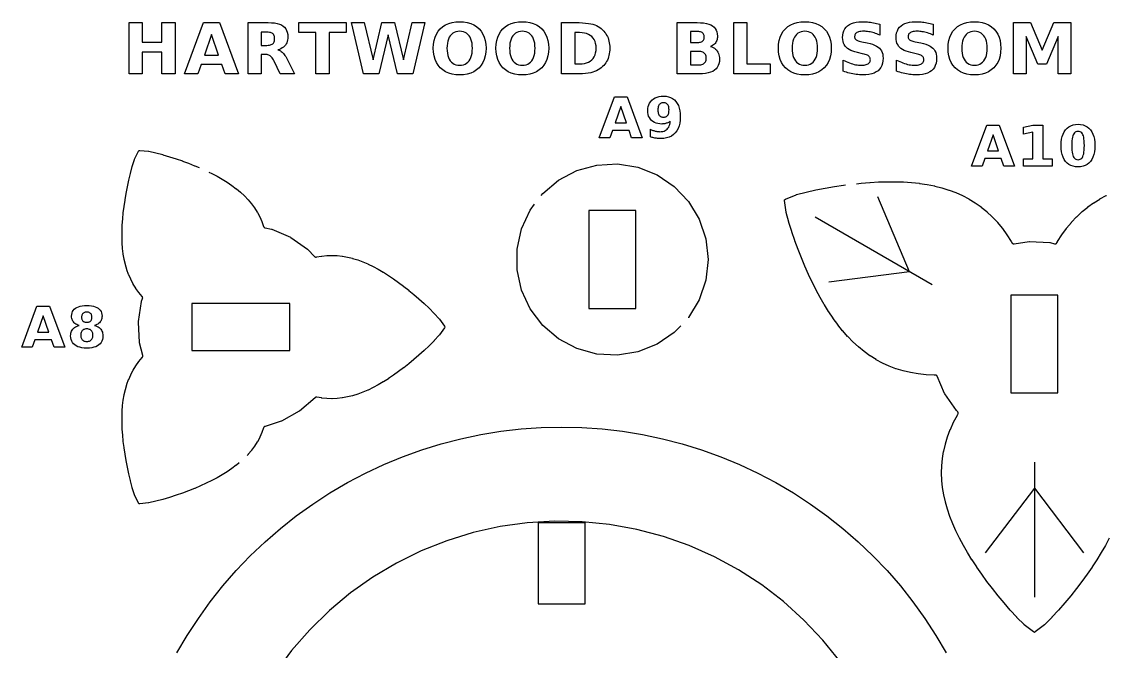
# Model space of a CAD drawing. Header units: millimetres. Extents: x 3 to 295, y 5 to 296.
# Drawn here: x 3 to 67.3, y 252.8 to 290.1 of the extents above; entities that cross this region are included whole.
import ezdxf

# ---------------------------------------------------------------- set-up
doc = ezdxf.new("R2010")
doc.units = ezdxf.units.MM
for name, color, linetype in [('CUT', 1, 'CONTINUOUS'), ('ENGRAVE', 5, 'CONTINUOUS'), ('SCORE', 7, 'CONTINUOUS')]:
    doc.layers.add(name, color=color, linetype=linetype)

msp = doc.modelspace()

# ---------------------------------------------------------------- linework, layer by layer
at = {"layer": 'CUT', "color": 1}
for points in [[(15.9001, 263.9477), (15.7354, 263.8107), (15.73, 263.8064), (15.4714, 263.6124), (15.4663, 263.6088), (15.1933, 263.4228), (15.1885, 263.4197), (14.9018, 263.2414), (14.8973, 263.2387), (14.5975, 263.0676), (14.5934, 263.0654), (14.2813, 262.9011), (14.2775, 262.8992), (13.9538, 262.7414), (13.9504, 262.7398), (13.6159, 262.5881), (13.6127, 262.5867), (13.2679, 262.4407), (13.265, 262.4395), (12.9105, 262.299), (12.9078, 262.2979), (12.544, 262.1627), (12.5413, 262.1618), (12.1684, 262.0318), (12.1656, 262.0309), (11.7831, 261.9065), (11.7801, 261.9056), (11.3869, 261.7876), (11.3831, 261.7865), (10.9761, 261.6769), (10.9702, 261.6755), (10.5427, 261.5802), (10.5246, 261.5775), (10.0096, 261.5332), (9.9559, 261.5314), (9.9307, 261.5788), (9.7115, 262.0469), (9.7049, 262.064), (9.5736, 262.4818), (9.5719, 262.4876), (9.4633, 262.8949), (9.4624, 262.8987), (9.3679, 263.2983), (9.3672, 263.3013), (9.2837, 263.6948), (9.2831, 263.6976), (9.2092, 264.0856), (9.2087, 264.0884), (9.1439, 264.471), (9.1434, 264.474), (9.0879, 264.8512), (9.0875, 264.8543), (9.0415, 265.2259), (9.0411, 265.2293), (9.0052, 265.5949), (9.0049, 265.5987), (8.9797, 265.9579), (8.9795, 265.9621), (8.9657, 266.3145), (8.9656, 266.3192), (8.9639, 266.6644), (8.9639, 266.6696), (8.975, 267.0071), (8.9753, 267.0128), (8.9998, 267.3422), (9.0004, 267.3485), (9.0392, 267.6693), (9.0402, 267.6761), (9.0938, 267.9881), (9.0952, 267.9954), (9.1644, 268.298), (9.1664, 268.3058), (9.2517, 268.5987), (9.2544, 268.6069), (9.3564, 268.8898), (9.3598, 268.8983), (9.4791, 269.171), (9.4832, 269.1796), (9.6203, 269.4417), (9.6252, 269.4503), (9.7807, 269.7017), (9.7863, 269.7101), (9.9605, 269.9506), (9.9668, 269.9586), (10.1603, 270.1881), (10.1645, 270.1927), (10.1735, 270.2037), (10.1804, 270.214), (10.1862, 270.2249), (10.1909, 270.2363), (10.1945, 270.2482), (10.1968, 270.2603), (10.198, 270.2726), (10.1979, 270.285), (10.1966, 270.2973), (10.1937, 270.3112), (9.9974, 271.0696), (9.9952, 271.0801), (9.9941, 271.0908), (9.933, 272.2969), (9.933, 272.3077), (9.934, 272.3184), (10.1169, 273.5121), (10.1191, 273.5227), (10.1223, 273.5329), (10.1798, 273.6881), (10.1839, 273.7012), (10.1864, 273.7129), (10.1878, 273.7248), (10.188, 273.7368), (10.1871, 273.7487), (10.1851, 273.7605), (10.1819, 273.7721), (10.1776, 273.7833), (10.1723, 273.794), (10.1659, 273.8042), (10.1576, 273.8151), (9.9668, 274.0414), (9.9605, 274.0494), (9.7863, 274.2899), (9.7807, 274.2983), (9.6252, 274.5497), (9.6203, 274.5583), (9.4832, 274.8204), (9.4791, 274.829), (9.3598, 275.1017), (9.3564, 275.1102), (9.2544, 275.3931), (9.2517, 275.4013), (9.1664, 275.6942), (9.1644, 275.702), (9.0952, 276.0046), (9.0938, 276.0119), (9.0402, 276.3239), (9.0392, 276.3307), (9.0004, 276.6515), (8.9998, 276.6578), (8.9753, 276.9872), (8.975, 276.9929), (8.9639, 277.3304), (8.9639, 277.3356), (8.9656, 277.6808), (8.9657, 277.6855), (8.9795, 278.0379), (8.9797, 278.0421), (9.0049, 278.4013), (9.0052, 278.4051), (9.0411, 278.7707), (9.0415, 278.7741), (9.0875, 279.1457), (9.0879, 279.1488), (9.1434, 279.526), (9.1439, 279.529), (9.2087, 279.9116), (9.2092, 279.9144), (9.2831, 280.3024), (9.2837, 280.3052), (9.3672, 280.6987), (9.3679, 280.7017), (9.4624, 281.1013), (9.4633, 281.1051), (9.5719, 281.5124), (9.5736, 281.5182), (9.7049, 281.936), (9.7115, 281.9531), (9.9307, 282.4212), (9.9559, 282.4686), (10.0096, 282.4668), (10.5246, 282.4225), (10.5427, 282.4198), (10.9702, 282.3245), (10.9761, 282.3231), (11.3831, 282.2135), (11.3869, 282.2124), (11.7801, 282.0944), (11.7831, 282.0935), (12.1656, 281.9691), (12.1684, 281.9682), (12.5413, 281.8382), (12.544, 281.8373), (12.9078, 281.7021), (12.9105, 281.701), (13.265, 281.5605), (13.2679, 281.5593), (13.5241, 281.4508)], [(33.796, 279.793), (33.8797, 279.903), (34.815, 280.6975), (35.8993, 281.2724), (37.0818, 281.6007), (38.3073, 281.6671), (39.5183, 281.4686), (40.6584, 281.0143), (41.6742, 280.3256), (42.5182, 279.4346), (43.1509, 278.3831), (43.5428, 277.2201), (43.6754, 276), (43.5428, 274.7799), (43.1509, 273.6169), (42.5182, 272.5654), (42.5041, 272.5505)], [(14.1149, 281.18), (14.2775, 281.1008), (14.2813, 281.0989), (14.5934, 280.9346), (14.5975, 280.9324), (14.8973, 280.7613), (14.9018, 280.7586), (15.1885, 280.5803), (15.1933, 280.5772), (15.4663, 280.3912), (15.4714, 280.3876), (15.73, 280.1936), (15.7354, 280.1893), (15.9787, 279.9869), (15.9843, 279.982), (16.2118, 279.7708), (16.2175, 279.7652), (16.4286, 279.5448), (16.4343, 279.5384), (16.6283, 279.3086), (16.634, 279.3015), (16.8104, 279.0618), (16.8158, 279.0539), (16.9743, 278.8041), (16.9793, 278.7956), (17.1193, 278.5352), (17.1237, 278.5262), (17.2449, 278.255), (17.2487, 278.2456), (17.3507, 277.9633), (17.352, 277.9593), (17.3568, 277.9464), (17.3621, 277.9356), (17.3684, 277.9253), (17.3756, 277.9157), (17.3837, 277.9069), (17.3927, 277.8989), (17.4023, 277.8917), (17.4126, 277.8856), (17.4235, 277.8804), (17.4348, 277.8764), (17.4482, 277.8729), (17.8082, 277.7989), (17.8186, 277.7962), (17.8287, 277.7925), (18.9385, 277.3163), (18.9481, 277.3115), (18.9573, 277.3058), (19.9485, 276.6159), (19.957, 276.6093), (19.9648, 276.6019), (20.3597, 276.1865), (20.3704, 276.1763), (20.3805, 276.1685), (20.3914, 276.1618), (20.4029, 276.1562), (20.4149, 276.1518), (20.4273, 276.1487), (20.4399, 276.1468), (20.4527, 276.1463), (20.4655, 276.147), (20.48, 276.1494), (20.489, 276.1514), (20.7845, 276.2042), (20.7946, 276.2056), (21.09, 276.2363), (21.1, 276.2369), (21.3955, 276.2459), (21.4054, 276.2458), (21.701, 276.2335), (21.7105, 276.2328), (22.0063, 276.1998), (22.0153, 276.1985), (22.3113, 276.1453), (22.3198, 276.1436), (22.6161, 276.071), (22.6238, 276.0688), (22.9205, 275.9774), (22.9276, 275.975), (23.2245, 275.8655), (23.2309, 275.8629), (23.5281, 275.736), (23.5339, 275.7334), (23.8314, 275.59), (23.8365, 275.5874), (24.1343, 275.4282), (24.1388, 275.4257), (24.4369, 275.2516), (24.4409, 275.2491), (24.7392, 275.061), (24.7427, 275.0587), (25.0412, 274.8573), (25.0444, 274.8551), (25.343, 274.6412), (25.3458, 274.6392), (25.6446, 274.4136), (25.6471, 274.4116), (25.946, 274.1749), (25.9483, 274.1731), (26.2473, 273.9257), (26.2495, 273.9238), (26.5485, 273.6658), (26.5507, 273.6639), (26.8496, 273.3948), (26.852, 273.3927), (27.1508, 273.1111), (27.1536, 273.1084), (27.452, 272.8107), (27.4562, 272.8064), (27.7524, 272.4837), (27.7639, 272.4694), (28.0597, 272.0455), (28.0881, 272), (28.0597, 271.9545), (27.7639, 271.5306), (27.7524, 271.5163), (27.4562, 271.1936), (27.452, 271.1893), (27.1536, 270.8916), (27.1508, 270.8889), (26.852, 270.6073), (26.8496, 270.6052), (26.5507, 270.3361), (26.5485, 270.3342), (26.2495, 270.0762), (26.2473, 270.0743), (25.9483, 269.8269), (25.946, 269.8251), (25.6471, 269.5884), (25.6446, 269.5864), (25.3458, 269.3608), (25.343, 269.3588), (25.0444, 269.1449), (25.0412, 269.1427), (24.7427, 268.9413), (24.7392, 268.939), (24.4409, 268.7509), (24.4369, 268.7484), (24.1388, 268.5743), (24.1343, 268.5718), (23.8365, 268.4126), (23.8314, 268.41), (23.5339, 268.2666), (23.5281, 268.264), (23.2309, 268.1371), (23.2245, 268.1345), (22.9276, 268.025), (22.9205, 268.0226), (22.6238, 267.9312), (22.6161, 267.929), (22.3198, 267.8564), (22.3113, 267.8547), (22.0153, 267.8015), (22.0063, 267.8002), (21.7105, 267.7672), (21.701, 267.7665), (21.4054, 267.7542), (21.3955, 267.7541), (21.1, 267.7631), (21.09, 267.7637), (20.7946, 267.7944), (20.7845, 267.7958), (20.5107, 267.8447), (20.4974, 267.8465), (20.4857, 267.8469), (20.474, 267.8462), (20.4624, 267.8445), (20.4511, 267.8416), (20.44, 267.8378), (20.4294, 267.8329), (20.4193, 267.827), (20.4098, 267.8202), (20.3996, 267.8114), (20.3952, 267.8072), (19.4789, 267.0206), (19.4704, 267.014), (19.4612, 267.0083), (18.4053, 266.4222), (18.3956, 266.4175), (18.3856, 266.4137), (17.4329, 266.1149), (17.4192, 266.1098), (17.4077, 266.1041), (17.3969, 266.0973), (17.3868, 266.0895), (17.3776, 266.0807), (17.3694, 266.0709), (17.3621, 266.0604), (17.356, 266.0492), (17.3503, 266.0357), (17.2487, 265.7544), (17.2449, 265.745), (17.1237, 265.4738), (17.1193, 265.4648), (16.9793, 265.2044), (16.9743, 265.1959), (16.8158, 264.9461), (16.8104, 264.9382), (16.634, 264.6985), (16.6283, 264.6914), (16.4343, 264.4616), (16.4286, 264.4552), (16.371, 264.3951)], [(67.4355, 259.4886), (67.2087, 259.0655), (67.2066, 259.0615), (66.9615, 258.6382), (66.9594, 258.6347), (66.6972, 258.2112), (66.6952, 258.2081), (66.4168, 257.7845), (66.4149, 257.7817), (66.1213, 257.3579), (66.1195, 257.3553), (65.8115, 256.9314), (65.8098, 256.9291), (65.4878, 256.5051), (65.4861, 256.5029), (65.1504, 256.0789), (65.1486, 256.0767), (64.7984, 255.6528), (64.7964, 255.6504), (64.43, 255.2266), (64.4274, 255.2237), (64.0399, 254.8004), (64.0357, 254.796), (63.615, 254.375), (63.6009, 254.3627), (63.0477, 253.9421), (63, 253.9092), (62.9523, 253.9421), (62.3991, 254.3627), (62.385, 254.375), (61.9643, 254.796), (61.9601, 254.8004), (61.5726, 255.2237), (61.57, 255.2266), (61.2036, 255.6504), (61.2016, 255.6528), (60.8514, 256.0767), (60.8496, 256.0789), (60.5139, 256.5029), (60.5122, 256.5051), (60.1902, 256.9291), (60.1885, 256.9314), (59.8805, 257.3553), (59.8787, 257.3579), (59.5851, 257.7817), (59.5832, 257.7845), (59.3048, 258.2081), (59.3028, 258.2112), (59.0406, 258.6347), (59.0385, 258.6382), (58.7934, 259.0615), (58.7913, 259.0655), (58.5645, 259.4886), (58.5622, 259.493), (58.3548, 259.9159), (58.3525, 259.9208), (58.1655, 260.3434), (58.1632, 260.3489), (57.9978, 260.7713), (57.9956, 260.7773), (57.8527, 261.1995), (57.8506, 261.2061), (57.7313, 261.628), (57.7295, 261.6352), (57.6347, 262.0568), (57.6332, 262.0646), (57.5638, 262.4859), (57.5627, 262.4943), (57.5196, 262.9154), (57.519, 262.9241), (57.5029, 263.3451), (57.5028, 263.3541), (57.5145, 263.775), (57.5151, 263.7842), (57.5551, 264.205), (57.5563, 264.2142), (57.6253, 264.6351), (57.6272, 264.6442), (57.7258, 265.0651), (57.7281, 265.0739), (57.8568, 265.495), (57.8597, 265.5034), (58.0189, 265.9247), (58.0222, 265.9326), (58.2124, 266.3541), (58.216, 266.3616), (58.4377, 266.7833), (58.4416, 266.7902), (58.4669, 266.8323), (58.4735, 266.8445), (58.4781, 266.8557), (58.4817, 266.8672), (58.4841, 266.879), (58.4854, 266.891), (58.4855, 266.903), (58.4845, 266.9151), (58.4823, 266.9269), (58.479, 266.9385), (58.4745, 266.9497), (58.4691, 266.9604), (58.4626, 266.9706), (58.4551, 266.9801), (58.4455, 266.9901), (58.3981, 267.0352), (58.3907, 267.043), (58.3841, 267.0515), (57.6942, 268.0427), (57.6885, 268.0519), (57.6837, 268.0615), (57.2464, 269.0808), (57.2401, 269.0935), (57.2337, 269.104), (57.2262, 269.1138), (57.2178, 269.1228), (57.2086, 269.1309), (57.1986, 269.1381), (57.1879, 269.1442), (57.1767, 269.1493), (57.1651, 269.1533), (57.1531, 269.1561), (57.1409, 269.1577), (57.1267, 269.1581), (57.075, 269.1572), (57.0671, 269.1573), (56.591, 269.1762), (56.5828, 269.1768), (56.1226, 269.2228), (56.1141, 269.2239), (55.6697, 269.2967), (55.6609, 269.2984), (55.2319, 269.3975), (55.2231, 269.3998), (54.8093, 269.5249), (54.8005, 269.5279), (54.4015, 269.6785), (54.3929, 269.6821), (54.0085, 269.8578), (54.0002, 269.8619), (53.6299, 270.0623), (53.6221, 270.0668), (53.2656, 270.2912), (53.2583, 270.2961), (52.9152, 270.544), (52.9085, 270.5492), (52.5783, 270.8199), (52.5723, 270.8251), (52.2546, 271.118), (52.2492, 271.1232), (51.9436, 271.4374), (51.9388, 271.4426), (51.6447, 271.7773), (51.6406, 271.7823), (51.3575, 272.1368), (51.3539, 272.1415), (51.0814, 272.5147), (51.0782, 272.5192), (50.8157, 272.9103), (50.8131, 272.9144), (50.56, 273.3224), (50.5577, 273.3262), (50.3136, 273.7501), (50.3117, 273.7537), (50.076, 274.1925), (50.0743, 274.1958), (49.8466, 274.6487), (49.8451, 274.6517), (49.6249, 275.1179), (49.6236, 275.1207), (49.4105, 275.5994), (49.4094, 275.6021), (49.2032, 276.0929), (49.2021, 276.0955), (49.0028, 276.5983), (49.0018, 276.6009), (48.8097, 277.1161), (48.8086, 277.119), (48.6249, 277.6483), (48.6236, 277.652), (48.4508, 278.1993), (48.4491, 278.205), (48.2948, 278.7799), (48.2912, 278.7982), (48.2035, 279.4877), (48.1989, 279.5454), (48.2513, 279.5703), (48.8922, 279.8391), (48.9098, 279.8451), (49.4848, 279.9989), (49.4906, 280.0004), (50.051, 280.1243), (50.0548, 280.1251), (50.6051, 280.2306), (50.6081, 280.2311), (51.1504, 280.3224), (51.1532, 280.3228), (51.6882, 280.4016), (51.691, 280.4019), (51.8127, 280.4173)], [(52.4581, 280.494), (52.7432, 280.5239), (52.7462, 280.5242), (53.2601, 280.5666), (53.2634, 280.5668), (53.7695, 280.5961), (53.7732, 280.5962), (54.2711, 280.6116), (54.2751, 280.6117), (54.7643, 280.6122), (54.7688, 280.6121), (55.2486, 280.597), (55.2535, 280.5967), (55.7235, 280.5649), (55.7289, 280.5645), (56.1884, 280.5151), (56.1943, 280.5143), (56.6428, 280.4464), (56.6491, 280.4453), (57.0861, 280.358), (57.0929, 280.3564), (57.5179, 280.2488), (57.5251, 280.2468), (57.9376, 280.1181), (57.9451, 280.1155), (58.3447, 279.9649), (58.3525, 279.9617), (58.7387, 279.7885), (58.7466, 279.7846), (59.1192, 279.5881), (59.1271, 279.5836), (59.4857, 279.3631), (59.4934, 279.358), (59.8378, 279.1129), (59.8452, 279.1073), (60.1751, 278.8371), (60.1821, 278.8309), (60.4973, 278.5351), (60.5038, 278.5286), (60.8041, 278.2066), (60.81, 278.1999), (61.0952, 277.8514), (61.1004, 277.8446), (61.3704, 277.4691), (61.375, 277.4622), (61.6294, 277.0594), (61.6334, 277.0526), (61.6655, 276.9947), (61.6732, 276.9823), (61.6809, 276.9723), (61.6896, 276.9632), (61.6992, 276.9549), (61.7096, 276.9477), (61.7207, 276.9415), (61.7323, 276.9365), (61.7444, 276.9327), (61.7568, 276.9302), (61.7694, 276.9289), (61.782, 276.9289), (61.7965, 276.9304), (62.6816, 277.066), (62.6923, 277.067), (62.7031, 277.067), (63.9092, 277.0059), (63.9199, 277.0048), (63.9304, 277.0026), (64.1921, 276.9349), (64.2063, 276.9319), (64.2189, 276.9307), (64.2316, 276.9307), (64.2442, 276.9319), (64.2566, 276.9345), (64.2687, 276.9383), (64.2803, 276.9433), (64.2914, 276.9494), (64.3018, 276.9567), (64.3114, 276.9649), (64.3201, 276.9741), (64.3278, 276.9841), (64.3355, 276.9965), (64.3666, 277.0526), (64.3706, 277.0594), (64.625, 277.4622), (64.6296, 277.4691), (64.8996, 277.8446), (64.9048, 277.8514), (65.19, 278.1999), (65.1959, 278.2066), (65.4962, 278.5286), (65.5027, 278.5351), (65.8179, 278.8309), (65.8249, 278.8371), (66.1548, 279.1073), (66.1622, 279.1129), (66.5066, 279.358), (66.5143, 279.3631), (66.8729, 279.5836), (66.8808, 279.5881), (67.2534, 279.7846), (67.2613, 279.7885)], [(42.0571, 272.0786), (41.6742, 271.6744), (40.6584, 270.9857), (39.5183, 270.5314), (38.3073, 270.3329), (37.0818, 270.3993), (35.8993, 270.7276), (34.815, 271.3025), (33.8797, 272.097), (33.137, 273.074), (32.6216, 274.1878), (32.3578, 275.3864), (32.3578, 276.6136), (32.6216, 277.8122), (33.137, 278.926), (33.4027, 279.2755)], [(12.2203, 252.6882), (12.8306, 253.7267), (13.4882, 254.7359), (14.1917, 255.7137), (14.9396, 256.6579), (15.7303, 257.5666), (16.5622, 258.4378), (17.4334, 259.2697), (18.3421, 260.0604), (19.2863, 260.8083), (20.2641, 261.5118), (21.2733, 262.1694), (22.3118, 262.7797), (23.3774, 263.3414), (24.4678, 263.8533), (25.5806, 264.3142), (26.7136, 264.7233), (27.8642, 265.0796), (29.0301, 265.3824), (30.2087, 265.631), (31.3976, 265.825), (32.5941, 265.9638), (33.7958, 266.0472), (35, 266.075), (36.2042, 266.0472), (37.4059, 265.9638), (38.6024, 265.825), (39.7913, 265.631), (40.9699, 265.3824), (42.1358, 265.0796), (43.2864, 264.7233), (44.4194, 264.3142), (45.5322, 263.8533), (46.6226, 263.3414), (47.6882, 262.7797), (48.7267, 262.1694), (49.7359, 261.5118), (50.7137, 260.8083), (51.6579, 260.0604), (52.5666, 259.2697), (53.4378, 258.4378), (54.2697, 257.5666), (55.0604, 256.6579), (55.8083, 255.7137), (56.5118, 254.7359), (57.1694, 253.7267), (57.7797, 252.6882)]]:
    msp.add_lwpolyline(points, dxfattribs=at)
for points in [[(39.395, 273.105), (39.395, 278.895), (36.605, 278.895), (36.605, 273.105), (39.395, 273.105)], [(64.395, 268.105), (64.395, 273.895), (61.605, 273.895), (61.605, 268.105), (64.395, 268.105)], [(13.105, 270.605), (18.895, 270.605), (18.895, 273.395), (13.105, 273.395), (13.105, 270.605)], [(33.605, 260.395), (33.605, 255.605), (36.395, 255.605), (36.395, 255.6429), (36.395, 260.395), (33.605, 260.395)]]:
    msp.add_lwpolyline(points, close=True, dxfattribs=at)
at = {"layer": 'ENGRAVE', "color": 5}
for points in [[(12.1047, 290.0375), (12.1047, 287), (11.3214, 287), (11.3214, 288.2878), (10.1658, 288.2878), (10.1658, 287), (9.3825, 287), (9.3825, 290.0375), (10.1658, 290.0375), (10.1658, 288.8799), (11.3214, 288.8799), (11.3214, 290.0375), (12.1047, 290.0375)], [(15.8582, 287), (15.0708, 287), (14.8796, 287.5534), (13.6548, 287.5534), (13.4615, 287), (12.6742, 287), (13.7992, 290.0375), (14.7331, 290.0375), (15.8582, 287)], [(18.144, 289.9872), (18.2818, 289.948), (18.4017, 289.8976), (18.5039, 289.8361), (18.5893, 289.7625), (18.6593, 289.6758), (18.7137, 289.5762), (18.7525, 289.4636), (18.7758, 289.3379), (18.7836, 289.1993), (18.7796, 289.1019), (18.7674, 289.0105), (18.7472, 288.9252), (18.719, 288.8457), (18.6826, 288.7723), (18.6381, 288.7049), (18.5856, 288.6433), (18.5248, 288.5874), (18.4558, 288.5371), (18.3786, 288.4924), (18.2933, 288.4534), (18.1997, 288.4201), (18.2523, 288.4053), (18.3031, 288.3854), (18.352, 288.3603), (18.3991, 288.3301), (18.4443, 288.2948), (18.4876, 288.2543), (18.5301, 288.2075), (18.5727, 288.1533), (18.6155, 288.0918), (18.6585, 288.0228), (18.7016, 287.9464), (18.745, 287.8626), (19.1702, 287), (18.336, 287), (17.9657, 287.7548), (17.9284, 287.8267), (17.8908, 287.8907), (17.8531, 287.9466), (17.8152, 287.9944), (17.7771, 288.0343), (17.7389, 288.0661), (17.6985, 288.0916), (17.6538, 288.1124), (17.6049, 288.1286), (17.5517, 288.1402), (17.4943, 288.1472), (17.4327, 288.1495), (17.2109, 288.1495), (17.2109, 287), (16.4277, 287), (16.4277, 290.0375), (17.6239, 290.0375), (17.8151, 290.0319), (17.9885, 290.0151), (18.144, 289.9872)], [(20.4497, 289.4455), (19.4406, 289.4455), (19.4406, 290.0375), (22.2401, 290.0375), (22.2401, 289.4455), (21.233, 289.4455), (21.233, 287), (20.4497, 287), (20.4497, 289.4455)], [(25.6253, 287.8301), (26.1502, 290.0375), (26.8949, 290.0375), (26.1787, 287), (25.2754, 287), (24.724, 289.3092), (24.1788, 287), (23.2755, 287), (22.5532, 290.0375), (23.304, 290.0375), (23.8289, 287.8301), (24.3497, 290.0375), (25.1045, 290.0375), (25.6253, 287.8301)], [(30.1092, 289.6733), (30.236, 289.5248), (30.3398, 289.3584), (30.4205, 289.1744), (30.4781, 288.9726), (30.5127, 288.753), (30.5243, 288.5157), (30.5127, 288.279), (30.4781, 288.06), (30.4205, 287.8586), (30.3398, 287.6748), (30.236, 287.5086), (30.1092, 287.3601), (29.962, 287.232), (29.7973, 287.1273), (29.6148, 287.0458), (29.4148, 286.9876), (29.1971, 286.9526), (28.9618, 286.941), (28.727, 286.9526), (28.5098, 286.9876), (28.3099, 287.0458), (28.1276, 287.1273), (27.9627, 287.232), (27.8153, 287.3601), (27.6882, 287.5086), (27.5842, 287.6748), (27.5033, 287.8586), (27.4455, 288.06), (27.4108, 288.279), (27.3993, 288.5157), (27.4108, 288.753), (27.4455, 288.9726), (27.5033, 289.1744), (27.5842, 289.3584), (27.6882, 289.5248), (27.8153, 289.6733), (27.9627, 289.8014), (28.1276, 289.9062), (28.3099, 289.9877), (28.5098, 290.0459), (28.727, 290.0808), (28.9618, 290.0924), (29.1971, 290.0808), (29.4148, 290.0459), (29.6148, 289.9877), (29.7973, 289.9062), (29.962, 289.8014), (30.1092, 289.6733)], [(33.818, 289.6733), (33.9448, 289.5248), (34.0485, 289.3584), (34.1292, 289.1744), (34.1869, 288.9726), (34.2215, 288.753), (34.233, 288.5157), (34.2215, 288.279), (34.1869, 288.06), (34.1292, 287.8586), (34.0485, 287.6748), (33.9448, 287.5086), (33.818, 287.3601), (33.6708, 287.232), (33.506, 287.1273), (33.3236, 287.0458), (33.1235, 286.9876), (32.9058, 286.9526), (32.6705, 286.941), (32.4358, 286.9526), (32.2185, 286.9876), (32.0187, 287.0458), (31.8363, 287.1273), (31.6715, 287.232), (31.524, 287.3601), (31.3969, 287.5086), (31.2929, 287.6748), (31.212, 287.8586), (31.1542, 288.06), (31.1195, 288.279), (31.108, 288.5157), (31.1195, 288.753), (31.1542, 288.9726), (31.212, 289.1744), (31.2929, 289.3584), (31.3969, 289.5248), (31.524, 289.6733), (31.6715, 289.8014), (31.8363, 289.9062), (32.0187, 289.9877), (32.2185, 290.0459), (32.4358, 290.0808), (32.6705, 290.0924), (32.9058, 290.0808), (33.1235, 290.0459), (33.3236, 289.9877), (33.506, 289.9062), (33.6708, 289.8014), (33.818, 289.6733)], [(36.7255, 289.969), (36.8482, 289.9388), (36.9584, 289.9021), (37.0633, 289.8578), (37.1628, 289.8058), (37.2569, 289.7462), (37.3457, 289.679), (37.429, 289.6042), (37.4972, 289.5339), (37.5592, 289.4602), (37.6152, 289.3829), (37.665, 289.3022), (37.7088, 289.2179), (37.7464, 289.1301), (37.7781, 289.0386), (37.8041, 288.9432), (37.8242, 288.8438), (37.8387, 288.7404), (37.8473, 288.6331), (37.8502, 288.5218), (37.8473, 288.4093), (37.8387, 288.3008), (37.8242, 288.1965), (37.8041, 288.0964), (37.7781, 288.0003), (37.7464, 287.9084), (37.7088, 287.8203), (37.665, 287.7358), (37.6152, 287.6549), (37.5592, 287.5775), (37.4972, 287.5036), (37.429, 287.4333), (37.3449, 287.3585), (37.2554, 287.2913), (37.1605, 287.2317), (37.0601, 287.1797), (36.9543, 287.1354), (36.8431, 287.0987), (36.7197, 287.0685), (36.5773, 287.0439), (36.4159, 287.0247), (36.2355, 287.011), (36.0361, 287.0027), (35.8177, 287), (34.9917, 287), (34.9917, 290.0375), (35.8177, 290.0375), (36.0385, 290.0348), (36.2396, 290.0266), (36.4212, 290.0128), (36.5831, 289.9937), (36.7255, 289.969)], [(44.2559, 288.2867), (44.2905, 288.2135), (44.3174, 288.1353), (44.3366, 288.0521), (44.3481, 287.9639), (44.352, 287.8708), (44.3437, 287.7305), (44.319, 287.6027), (44.2777, 287.4873), (44.22, 287.3843), (44.1457, 287.2938), (44.0549, 287.2157), (43.9473, 287.1498), (43.8225, 287.0958), (43.6806, 287.0539), (43.5214, 287.024), (43.3451, 287.006), (43.1516, 287), (41.8516, 287), (41.8516, 290.0375), (43.0275, 290.0375), (43.2287, 290.0322), (43.4106, 290.0163), (43.573, 289.9897), (43.7161, 289.9525), (43.8398, 289.9047), (43.9441, 289.8463), (44.0308, 289.7761), (44.1017, 289.6932), (44.1569, 289.5976), (44.1963, 289.4891), (44.22, 289.3679), (44.2279, 289.2339), (44.225, 289.1618), (44.2163, 289.0934), (44.2019, 289.0287), (44.1817, 288.9676), (44.1558, 288.9102), (44.1241, 288.8565), (44.0869, 288.8068), (44.0445, 288.7617), (43.9969, 288.7209), (43.9442, 288.6847), (43.8862, 288.6529), (43.823, 288.6256), (43.9039, 288.5977), (43.9785, 288.563), (44.0468, 288.5213), (44.1087, 288.4728), (44.1643, 288.4173), (44.2136, 288.355), (44.2559, 288.2867)], [(45.1941, 290.0375), (45.9774, 290.0375), (45.9774, 287.592), (47.3527, 287.592), (47.3527, 287), (45.1941, 287), (45.1941, 290.0375)], [(50.5508, 289.6733), (50.6776, 289.5248), (50.7814, 289.3584), (50.8621, 289.1744), (50.9197, 288.9726), (50.9543, 288.753), (50.9658, 288.5157), (50.9543, 288.279), (50.9197, 288.06), (50.8621, 287.8586), (50.7814, 287.6748), (50.6776, 287.5086), (50.5508, 287.3601), (50.4036, 287.232), (50.2388, 287.1273), (50.0564, 287.0458), (49.8563, 286.9876), (49.6386, 286.9526), (49.4033, 286.941), (49.1686, 286.9526), (48.9513, 286.9876), (48.7515, 287.0458), (48.5692, 287.1273), (48.4043, 287.232), (48.2569, 287.3601), (48.1297, 287.5086), (48.0257, 287.6748), (47.9448, 287.8586), (47.887, 288.06), (47.8524, 288.279), (47.8408, 288.5157), (47.8524, 288.753), (47.887, 288.9726), (47.9448, 289.1744), (48.0257, 289.3584), (48.1297, 289.5248), (48.2569, 289.6733), (48.4043, 289.8014), (48.5692, 289.9062), (48.7515, 289.9877), (48.9513, 290.0459), (49.1686, 290.0808), (49.4033, 290.0924), (49.6386, 290.0808), (49.8563, 290.0459), (50.0564, 289.9877), (50.2388, 289.9062), (50.4036, 289.8014), (50.5508, 289.6733)], [(53.4298, 289.4473), (53.3501, 289.4679), (53.2715, 289.4853), (53.1943, 289.4995), (53.1187, 289.5106), (53.0445, 289.5185), (52.9717, 289.5232), (52.9005, 289.5248), (52.811, 289.5227), (52.7296, 289.5162), (52.6563, 289.5055), (52.5912, 289.4905), (52.5343, 289.4711), (52.4854, 289.4475), (52.4444, 289.4194), (52.4108, 289.3865), (52.3847, 289.3488), (52.3661, 289.3065), (52.3549, 289.2593), (52.3512, 289.2074), (52.3537, 289.1682), (52.3612, 289.132), (52.3738, 289.0988), (52.3914, 289.0686), (52.414, 289.0414), (52.4417, 289.0172), (52.476, 288.995), (52.5184, 288.9739), (52.5691, 288.9539), (52.628, 288.9349), (52.695, 288.917), (52.7703, 288.9002), (53.1039, 288.8331), (53.2646, 288.7962), (53.4091, 288.7535), (53.5373, 288.7049), (53.6492, 288.6504), (53.7448, 288.5901), (53.8241, 288.5238), (53.8894, 288.4498), (53.9428, 288.3661), (53.9844, 288.2726), (54.014, 288.1694), (54.0318, 288.0565), (54.0378, 287.9338), (54.0295, 287.7735), (54.0046, 287.6274), (53.9632, 287.4957), (53.9053, 287.3782), (53.8308, 287.275), (53.7397, 287.1862), (53.6316, 287.1112), (53.5061, 287.05), (53.3631, 287.0023), (53.2026, 286.9682), (53.0247, 286.9478), (52.8293, 286.941), (52.7329, 286.9425), (52.6364, 286.9471), (52.5399, 286.9547), (52.4432, 286.9654), (52.3464, 286.9791), (52.2494, 286.9959), (52.1525, 287.0157), (52.0555, 287.0384), (51.9585, 287.0641), (51.8615, 287.0927), (51.7645, 287.1242), (51.6676, 287.1587), (51.6676, 287.8199), (51.764, 287.7705), (51.8594, 287.7253), (51.9537, 287.6844), (52.0469, 287.6477), (52.139, 287.6152), (52.2301, 287.587), (52.3201, 287.563), (52.409, 287.5434), (52.4969, 287.5282), (52.5837, 287.5173), (52.6694, 287.5108), (52.754, 287.5086), (52.8361, 287.511), (52.9115, 287.5181), (52.9803, 287.53), (53.0424, 287.5466), (53.0979, 287.568), (53.1466, 287.5941), (53.1883, 287.6246), (53.2224, 287.6592), (53.2489, 287.6978), (53.2678, 287.7406), (53.2792, 287.7874), (53.283, 287.8382), (53.2804, 287.8839), (53.2727, 287.9259), (53.2598, 287.9644), (53.2418, 287.9992), (53.2187, 288.0304), (53.1904, 288.0579), (53.1544, 288.0833), (53.1082, 288.1077), (53.0518, 288.1312), (52.9851, 288.1538), (52.9082, 288.1755), (52.8211, 288.1963), (52.518, 288.2634), (52.3729, 288.2992), (52.2414, 288.3414), (52.1235, 288.3901), (52.0193, 288.4452), (51.9287, 288.5067), (51.8517, 288.5747), (51.7873, 288.65), (51.7347, 288.7336), (51.6938, 288.8255), (51.6645, 288.9255), (51.647, 289.0339), (51.6411, 289.1505), (51.6493, 289.2959), (51.6737, 289.4297), (51.7144, 289.5518), (51.7713, 289.6623), (51.8446, 289.7611), (51.9341, 289.8483), (52.0389, 289.9229), (52.1579, 289.9839), (52.2911, 290.0314), (52.4386, 290.0653), (52.6004, 290.0857), (52.7764, 290.0924), (52.8602, 290.0914), (52.9448, 290.0883), (53.0302, 290.083), (53.1164, 290.0757), (53.2033, 290.0663), (53.2911, 290.0548), (53.3798, 290.0412), (53.4695, 290.0255), (53.5602, 290.0078), (53.6519, 289.9879), (53.7446, 289.9659), (53.8384, 289.9419), (53.8384, 289.299), (53.7553, 289.3348), (53.6729, 289.3675), (53.5912, 289.3972), (53.5101, 289.4238), (53.4298, 289.4473)], [(56.5973, 289.4473), (56.5177, 289.4679), (56.439, 289.4853), (56.3619, 289.4995), (56.2862, 289.5106), (56.212, 289.5185), (56.1393, 289.5232), (56.068, 289.5248), (55.9785, 289.5227), (55.8971, 289.5162), (55.8239, 289.5055), (55.7588, 289.4905), (55.7018, 289.4711), (55.653, 289.4475), (55.612, 289.4194), (55.5784, 289.3865), (55.5523, 289.3488), (55.5336, 289.3065), (55.5224, 289.2593), (55.5187, 289.2074), (55.5212, 289.1682), (55.5288, 289.132), (55.5414, 289.0988), (55.559, 289.0686), (55.5816, 289.0414), (55.6093, 289.0172), (55.6435, 288.995), (55.686, 288.9739), (55.7367, 288.9539), (55.7955, 288.9349), (55.8626, 288.917), (55.9378, 288.9002), (56.2715, 288.8331), (56.4322, 288.7962), (56.5767, 288.7535), (56.7048, 288.7049), (56.8167, 288.6504), (56.9124, 288.5901), (56.9917, 288.5238), (57.057, 288.4498), (57.1104, 288.3661), (57.1519, 288.2726), (57.1816, 288.1694), (57.1994, 288.0565), (57.2053, 287.9338), (57.197, 287.7735), (57.1722, 287.6274), (57.1308, 287.4957), (57.0729, 287.3782), (56.9983, 287.275), (56.9073, 287.1862), (56.7992, 287.1112), (56.6736, 287.05), (56.5306, 287.0023), (56.3702, 286.9682), (56.1922, 286.9478), (55.9968, 286.941), (55.9005, 286.9425), (55.804, 286.9471), (55.7074, 286.9547), (55.6107, 286.9654), (55.5139, 286.9791), (55.417, 286.9959), (55.32, 287.0157), (55.223, 287.0384), (55.1261, 287.0641), (55.0291, 287.0927), (54.9321, 287.1242), (54.8351, 287.1587), (54.8351, 287.8199), (54.9316, 287.7705), (55.0269, 287.7253), (55.1212, 287.6844), (55.2144, 287.6477), (55.3066, 287.6152), (55.3977, 287.587), (55.4877, 287.563), (55.5766, 287.5434), (55.6644, 287.5282), (55.7512, 287.5173), (55.8369, 287.5108), (55.9215, 287.5086), (56.0037, 287.511), (56.0791, 287.5181), (56.1479, 287.53), (56.21, 287.5466), (56.2654, 287.568), (56.3142, 287.5941), (56.3559, 287.6246), (56.3899, 287.6592), (56.4164, 287.6978), (56.4354, 287.7406), (56.4467, 287.7874), (56.4505, 287.8382), (56.4479, 287.8839), (56.4402, 287.9259), (56.4274, 287.9644), (56.4094, 287.9992), (56.3862, 288.0304), (56.358, 288.0579), (56.322, 288.0833), (56.2758, 288.1077), (56.2194, 288.1312), (56.1527, 288.1538), (56.0758, 288.1755), (55.9887, 288.1963), (55.6855, 288.2634), (55.5404, 288.2992), (55.409, 288.3414), (55.2911, 288.3901), (55.1869, 288.4452), (55.0962, 288.5067), (55.0192, 288.5747), (54.9549, 288.65), (54.9023, 288.7336), (54.8613, 288.8255), (54.8321, 288.9255), (54.8145, 289.0339), (54.8087, 289.1505), (54.8168, 289.2959), (54.8412, 289.4297), (54.8819, 289.5518), (54.9389, 289.6623), (55.0121, 289.7611), (55.1016, 289.8483), (55.2064, 289.9229), (55.3254, 289.9839), (55.4587, 290.0314), (55.6062, 290.0653), (55.7679, 290.0857), (55.9439, 290.0924), (56.0277, 290.0914), (56.1123, 290.0883), (56.1977, 290.083), (56.2839, 290.0757), (56.3709, 290.0663), (56.4587, 290.0548), (56.5473, 290.0412), (56.637, 290.0255), (56.7277, 290.0078), (56.8194, 289.9879), (56.9122, 289.9659), (57.0059, 289.9419), (57.0059, 289.299), (56.9229, 289.3348), (56.8405, 289.3675), (56.7587, 289.3972), (56.6777, 289.4238), (56.5973, 289.4473)], [(60.5946, 289.6733), (60.7215, 289.5248), (60.8252, 289.3584), (60.9059, 289.1744), (60.9636, 288.9726), (60.9982, 288.753), (61.0097, 288.5157), (60.9982, 288.279), (60.9636, 288.06), (60.9059, 287.8586), (60.8252, 287.6748), (60.7215, 287.5086), (60.5946, 287.3601), (60.4475, 287.232), (60.2827, 287.1273), (60.1003, 287.0458), (59.9002, 286.9876), (59.6825, 286.9526), (59.4472, 286.941), (59.2125, 286.9526), (58.9952, 286.9876), (58.7954, 287.0458), (58.613, 287.1273), (58.4482, 287.232), (58.3007, 287.3601), (58.1736, 287.5086), (58.0696, 287.6748), (57.9887, 287.8586), (57.9309, 288.06), (57.8962, 288.279), (57.8847, 288.5157), (57.8962, 288.753), (57.9309, 288.9726), (57.9887, 289.1744), (58.0696, 289.3584), (58.1736, 289.5248), (58.3007, 289.6733), (58.4482, 289.8014), (58.613, 289.9062), (58.7954, 289.9877), (58.9952, 290.0459), (59.2125, 290.0808), (59.4472, 290.0924), (59.6825, 290.0808), (59.9002, 290.0459), (60.1003, 289.9877), (60.2827, 289.9062), (60.4475, 289.8014), (60.5946, 289.6733)], [(65.1477, 287), (64.4071, 287), (64.4071, 289.2217), (63.7073, 287.5839), (63.2109, 287.5839), (62.511, 289.2217), (62.511, 287), (61.7684, 287), (61.7684, 290.0375), (62.7653, 290.0375), (63.457, 288.4119), (64.1528, 290.0375), (65.1477, 290.0375), (65.1477, 287)], [(13.8501, 288.1169), (14.6822, 288.1169), (14.2672, 289.3254), (13.8501, 288.1169)], [(17.9262, 288.816), (17.9529, 288.8564), (17.9736, 288.9033), (17.9885, 288.9567), (17.9974, 289.0168), (18.0003, 289.0833), (17.9974, 289.1492), (17.9885, 289.2086), (17.9736, 289.2614), (17.9529, 289.3076), (17.9262, 289.3473), (17.8935, 289.3804), (17.854, 289.4077), (17.8068, 289.4301), (17.7519, 289.4475), (17.6892, 289.4599), (17.6187, 289.4674), (17.5405, 289.4699), (17.2109, 289.4699), (17.2109, 288.6907), (17.5405, 288.6907), (17.6187, 288.6932), (17.6892, 288.7008), (17.7519, 288.7136), (17.8068, 288.7314), (17.854, 288.7543), (17.8935, 288.7822), (17.9262, 288.816)], [(28.4063, 289.2603), (28.346, 289.1662), (28.2967, 289.06), (28.2583, 288.9419), (28.2309, 288.8118), (28.2145, 288.6698), (28.209, 288.5157), (28.2145, 288.3623), (28.2309, 288.2207), (28.2583, 288.091), (28.2967, 287.9732), (28.346, 287.8672), (28.4063, 287.7731), (28.4766, 287.6923), (28.5558, 287.6262), (28.6439, 287.5747), (28.7409, 287.538), (28.8469, 287.516), (28.9618, 287.5086), (29.0773, 287.516), (29.1837, 287.538), (29.2812, 287.5747), (29.3696, 287.6262), (29.4489, 287.6923), (29.5192, 287.7731), (29.5795, 287.8672), (29.6288, 287.9732), (29.6672, 288.091), (29.6946, 288.2207), (29.7111, 288.3623), (29.7166, 288.5157), (29.7111, 288.6698), (29.6946, 288.8118), (29.6672, 288.9419), (29.6288, 289.06), (29.5795, 289.1662), (29.5192, 289.2603), (29.4489, 289.3412), (29.3696, 289.4073), (29.2812, 289.4587), (29.1837, 289.4954), (29.0773, 289.5175), (28.9618, 289.5248), (28.8469, 289.5175), (28.7409, 289.4954), (28.6439, 289.4587), (28.5558, 289.4073), (28.4766, 289.3412), (28.4063, 289.2603)], [(32.1151, 289.2603), (32.0548, 289.1662), (32.0054, 289.06), (31.9671, 288.9419), (31.9397, 288.8118), (31.9232, 288.6698), (31.9177, 288.5157), (31.9232, 288.3623), (31.9397, 288.2207), (31.9671, 288.091), (32.0054, 287.9732), (32.0548, 287.8672), (32.1151, 287.7731), (32.1853, 287.6923), (32.2645, 287.6262), (32.3526, 287.5747), (32.4496, 287.538), (32.5556, 287.516), (32.6705, 287.5086), (32.786, 287.516), (32.8925, 287.538), (32.9899, 287.5747), (33.0783, 287.6262), (33.1576, 287.6923), (33.2279, 287.7731), (33.2882, 287.8672), (33.3376, 287.9732), (33.376, 288.091), (33.4034, 288.2207), (33.4198, 288.3623), (33.4253, 288.5157), (33.4198, 288.6698), (33.4034, 288.8118), (33.376, 288.9419), (33.3376, 289.06), (33.2882, 289.1662), (33.2279, 289.2603), (33.1576, 289.3412), (33.0783, 289.4073), (32.9899, 289.4587), (32.8925, 289.4954), (32.786, 289.5175), (32.6705, 289.5248), (32.5556, 289.5175), (32.4496, 289.4954), (32.3526, 289.4587), (32.2645, 289.4073), (32.1853, 289.3412), (32.1151, 289.2603)], [(36.5951, 287.6978), (36.6985, 287.7573), (36.7892, 287.8301), (36.8666, 287.9154), (36.9299, 288.0127), (36.9792, 288.122), (37.0143, 288.2433), (37.0354, 288.3766), (37.0425, 288.5218), (37.0355, 288.6664), (37.0144, 288.799), (36.9794, 288.9196), (36.9304, 289.0282), (36.8673, 289.1248), (36.7902, 289.2095), (36.6997, 289.2816), (36.5965, 289.3406), (36.4804, 289.3865), (36.3517, 289.4193), (36.2101, 289.4389), (36.0557, 289.4455), (35.775, 289.4455), (35.775, 287.592), (36.0557, 287.592), (36.2095, 287.5987), (36.3506, 287.6185), (36.4792, 287.6516), (36.5951, 287.6978)], [(43.349, 288.943), (43.3782, 288.9722), (43.4021, 289.0058), (43.4207, 289.0437), (43.434, 289.0858), (43.4419, 289.1323), (43.4446, 289.183), (43.4419, 289.2332), (43.434, 289.2792), (43.4207, 289.3211), (43.4021, 289.3589), (43.3782, 289.3925), (43.349, 289.4221), (43.3146, 289.4473), (43.2753, 289.4679), (43.231, 289.4839), (43.1817, 289.4953), (43.1274, 289.5022), (43.0682, 289.5045), (42.6348, 289.5045), (42.6348, 288.8616), (43.0682, 288.8616), (43.1274, 288.8638), (43.1817, 288.8706), (43.231, 288.8819), (43.2753, 288.8977), (43.3146, 288.9181), (43.349, 288.943)], [(48.8479, 289.2603), (48.7876, 289.1662), (48.7383, 289.06), (48.6999, 288.9419), (48.6725, 288.8118), (48.656, 288.6698), (48.6506, 288.5157), (48.656, 288.3623), (48.6725, 288.2207), (48.6999, 288.091), (48.7383, 287.9732), (48.7876, 287.8672), (48.8479, 287.7731), (48.9181, 287.6923), (48.9973, 287.6262), (49.0854, 287.5747), (49.1825, 287.538), (49.2884, 287.516), (49.4033, 287.5086), (49.5188, 287.516), (49.6253, 287.538), (49.7227, 287.5747), (49.8111, 287.6262), (49.8905, 287.6923), (49.9608, 287.7731), (50.0211, 287.8672), (50.0704, 287.9732), (50.1088, 288.091), (50.1362, 288.2207), (50.1526, 288.3623), (50.1581, 288.5157), (50.1526, 288.6698), (50.1362, 288.8118), (50.1088, 288.9419), (50.0704, 289.06), (50.0211, 289.1662), (49.9608, 289.2603), (49.8905, 289.3412), (49.8111, 289.4073), (49.7227, 289.4587), (49.6253, 289.4954), (49.5188, 289.5175), (49.4033, 289.5248), (49.2884, 289.5175), (49.1825, 289.4954), (49.0854, 289.4587), (48.9973, 289.4073), (48.9181, 289.3412), (48.8479, 289.2603)], [(58.8918, 289.2603), (58.8315, 289.1662), (58.7821, 289.06), (58.7438, 288.9419), (58.7163, 288.8118), (58.6999, 288.6698), (58.6944, 288.5157), (58.6999, 288.3623), (58.7163, 288.2207), (58.7438, 288.091), (58.7821, 287.9732), (58.8315, 287.8672), (58.8918, 287.7731), (58.962, 287.6923), (59.0412, 287.6262), (59.1293, 287.5747), (59.2263, 287.538), (59.3323, 287.516), (59.4472, 287.5086), (59.5627, 287.516), (59.6692, 287.538), (59.7666, 287.5747), (59.855, 287.6262), (59.9343, 287.6923), (60.0046, 287.7731), (60.0649, 287.8672), (60.1143, 287.9732), (60.1526, 288.091), (60.1801, 288.2207), (60.1965, 288.3623), (60.202, 288.5157), (60.1965, 288.6698), (60.1801, 288.8118), (60.1526, 288.9419), (60.1143, 289.06), (60.0649, 289.1662), (60.0046, 289.2603), (59.9343, 289.3412), (59.855, 289.4073), (59.7666, 289.4587), (59.6692, 289.4954), (59.5627, 289.5175), (59.4472, 289.5248), (59.3323, 289.5175), (59.2263, 289.4954), (59.1293, 289.4587), (59.0412, 289.4073), (58.962, 289.3412), (58.8918, 289.2603)], [(43.486, 287.6688), (43.5158, 287.7105), (43.5389, 287.7579), (43.5555, 287.8109), (43.5654, 287.8695), (43.5687, 287.9338), (43.5654, 287.9969), (43.5556, 288.0544), (43.5392, 288.1065), (43.5162, 288.1531), (43.4867, 288.1942), (43.4507, 288.2299), (43.408, 288.26), (43.3587, 288.2847), (43.3027, 288.3039), (43.24, 288.3176), (43.1707, 288.3258), (43.0946, 288.3285), (42.6348, 288.3285), (42.6348, 287.533), (43.0946, 287.533), (43.1701, 287.5358), (43.239, 287.5441), (43.3014, 287.558), (43.3573, 287.5773), (43.4067, 287.6023), (43.4497, 287.6327), (43.486, 287.6688)], [(37.8568, 283.212), (37.2269, 283.212), (38.1269, 285.642), (38.874, 285.642), (39.7741, 283.212), (39.1442, 283.212), (38.9912, 283.6547), (38.0114, 283.6547), (37.8568, 283.212)], [(40.3069, 283.6926), (40.3557, 283.6722), (40.4038, 283.6537), (40.4512, 283.6372), (40.4979, 283.6226), (40.5438, 283.61), (40.5893, 283.5993), (40.6346, 283.5905), (40.6797, 283.5837), (40.7247, 283.5789), (40.7694, 283.5759), (40.814, 283.575), (40.9039, 283.5793), (40.9869, 283.5922), (41.063, 283.6138), (41.1323, 283.6441), (41.1947, 283.6829), (41.2502, 283.7304), (41.2987, 283.7864), (41.3401, 283.8508), (41.3743, 283.9235), (41.4014, 284.0046), (41.4213, 284.094), (41.4341, 284.1918), (41.3968, 284.1658), (41.3587, 284.1421), (41.3198, 284.1206), (41.28, 284.1014), (41.2395, 284.0845), (41.1981, 284.0698), (41.1557, 284.0573), (41.1122, 284.0472), (41.0675, 284.0392), (41.0216, 284.0336), (40.9745, 284.0302), (40.9263, 284.0291), (40.8061, 284.0351), (40.6938, 284.0532), (40.5896, 284.0834), (40.4933, 284.1256), (40.4051, 284.18), (40.3249, 284.2464), (40.255, 284.3226), (40.1978, 284.4065), (40.1534, 284.498), (40.1216, 284.5972), (40.1026, 284.704), (40.0962, 284.8185), (40.1033, 284.9449), (40.1245, 285.0626), (40.1599, 285.1717), (40.2094, 285.272), (40.2731, 285.3637), (40.3509, 285.4467), (40.4407, 285.5188), (40.54, 285.5778), (40.649, 285.6237), (40.7676, 285.6565), (40.8958, 285.6762), (41.0337, 285.6827), (41.1862, 285.6738), (41.3267, 285.6471), (41.4553, 285.6026), (41.5719, 285.5402), (41.6766, 285.4601), (41.7694, 285.3621), (41.849, 285.2478), (41.9141, 285.1188), (41.9647, 284.9751), (42.0009, 284.8167), (42.0226, 284.6435), (42.0298, 284.4555), (42.0214, 284.2619), (41.996, 284.0827), (41.9537, 283.9178), (41.8945, 283.7672), (41.8184, 283.631), (41.7254, 283.5091), (41.6177, 283.4039), (41.4974, 283.3178), (41.3645, 283.2509), (41.2191, 283.2031), (41.0611, 283.1744), (40.8905, 283.1648), (40.8339, 283.1655), (40.7782, 283.1676), (40.7232, 283.1711), (40.6691, 283.176), (40.6158, 283.1823), (40.5633, 283.19), (40.5114, 283.1992), (40.4599, 283.2097), (40.4087, 283.2216), (40.3579, 283.2349), (40.3074, 283.2496), (40.2573, 283.2657), (40.2573, 283.7149), (40.3069, 283.6926)], [(41.131, 284.4478), (41.1745, 284.4626), (41.2135, 284.4834), (41.2479, 284.51), (41.2779, 284.5426), (41.3032, 284.5811), (41.324, 284.6255), (41.3401, 284.6758), (41.3516, 284.7321), (41.3586, 284.7943), (41.3609, 284.8624), (41.3586, 284.93), (41.3516, 284.9919), (41.3401, 285.048), (41.324, 285.0982), (41.3032, 285.1427), (41.2779, 285.1814), (41.2479, 285.2142), (41.2135, 285.2411), (41.1745, 285.262), (41.131, 285.2769), (41.083, 285.2859), (41.0305, 285.2888), (40.9779, 285.2859), (40.9299, 285.2769), (40.8864, 285.262), (40.8474, 285.2411), (40.813, 285.2142), (40.7831, 285.1814), (40.7577, 285.1427), (40.7369, 285.0982), (40.7208, 285.048), (40.7093, 284.9919), (40.7024, 284.93), (40.7001, 284.8624), (40.7024, 284.7943), (40.7093, 284.7321), (40.7208, 284.6758), (40.7369, 284.6255), (40.7577, 284.5811), (40.7831, 284.5426), (40.813, 284.51), (40.8474, 284.4834), (40.8864, 284.4626), (40.9299, 284.4478), (40.9779, 284.4389), (41.0305, 284.436), (41.083, 284.4389), (41.131, 284.4478)], [(38.5013, 285.0724), (38.1676, 284.1056), (38.8333, 284.1056), (38.5013, 285.0724)], [(59.2737, 281.5372), (60.1738, 283.9672), (60.9209, 283.9672), (61.8209, 281.5372), (61.191, 281.5372), (61.0381, 281.9799), (60.0582, 281.9799), (59.9036, 281.5372), (59.2737, 281.5372)], [(62.9146, 283.5408), (62.3465, 283.4236), (62.3465, 283.85), (62.9113, 283.9672), (63.507, 283.9672), (63.507, 281.9702), (64.0604, 281.9702), (64.0604, 281.5372), (62.3612, 281.5372), (62.3612, 281.9702), (62.9146, 281.9702), (62.9146, 283.5408)], [(66.5541, 282.3779), (66.5179, 282.2149), (66.4673, 282.0673), (66.4022, 281.935), (66.3226, 281.818), (66.2298, 281.7178), (66.1248, 281.6358), (66.0077, 281.572), (65.8785, 281.5264), (65.7371, 281.4991), (65.5837, 281.49), (65.4297, 281.4991), (65.288, 281.5264), (65.1585, 281.572), (65.0412, 281.6358), (64.936, 281.7178), (64.8431, 281.818), (64.7636, 281.935), (64.6985, 282.0673), (64.6478, 282.2149), (64.6116, 282.3779), (64.5899, 282.5562), (64.5827, 282.7498), (64.5899, 282.9439), (64.6116, 283.1226), (64.6478, 283.2859), (64.6985, 283.4337), (64.7636, 283.5662), (64.8431, 283.6832), (64.936, 283.7834), (65.0412, 283.8654), (65.1585, 283.9292), (65.288, 283.9747), (65.4297, 284.0021), (65.5837, 284.0112), (65.7371, 284.0021), (65.8785, 283.9747), (66.0077, 283.9292), (66.1248, 283.8654), (66.2298, 283.7834), (66.3226, 283.6832), (66.4022, 283.5662), (66.4673, 283.4337), (66.5179, 283.2859), (66.5541, 283.1226), (66.5758, 282.9439), (66.583, 282.7498), (66.5758, 282.5562), (66.5541, 282.3779)], [(60.2145, 282.4308), (60.8802, 282.4308), (60.5481, 283.3976), (60.2145, 282.4308)], [(65.9469, 283.0285), (65.9351, 283.143), (65.9184, 283.2426), (65.8971, 283.3271), (65.871, 283.3967), (65.8392, 283.4537), (65.8011, 283.5003), (65.7564, 283.5365), (65.7053, 283.5624), (65.6477, 283.5779), (65.5837, 283.5831), (65.5196, 283.5779), (65.462, 283.5624), (65.4108, 283.5365), (65.366, 283.5003), (65.3276, 283.4537), (65.2956, 283.3967), (65.2692, 283.3271), (65.2477, 283.2426), (65.2309, 283.143), (65.2189, 283.0285), (65.2117, 282.8991), (65.2093, 282.7547), (65.2117, 282.6087), (65.2189, 282.4778), (65.2309, 282.362), (65.2477, 282.2613), (65.2692, 282.1757), (65.2956, 282.1052), (65.3276, 282.0476), (65.366, 282.0004), (65.4108, 281.9636), (65.462, 281.9374), (65.5196, 281.9217), (65.5837, 281.9164), (65.6473, 281.9217), (65.7045, 281.9374), (65.7554, 281.9636), (65.8, 282.0004), (65.8382, 282.0476), (65.8701, 282.1052), (65.8965, 282.1757), (65.9181, 282.2613), (65.9348, 282.362), (65.9468, 282.4778), (65.954, 282.6087), (65.9564, 282.7547), (65.954, 282.8991), (65.9469, 283.0285)], [(3.6526, 270.8), (3.0227, 270.8), (3.9228, 273.23), (4.6698, 273.23), (5.5699, 270.8), (4.94, 270.8), (4.787, 271.2427), (3.8072, 271.2427), (3.6526, 270.8)], [(6.2286, 272.1786), (6.176, 272.2147), (6.1295, 272.2549), (6.089, 272.299), (6.0547, 272.347), (6.0266, 272.3988), (6.0048, 272.4545), (5.9892, 272.5139), (5.9798, 272.5771), (5.9767, 272.6441), (5.9831, 272.7425), (6.0022, 272.8329), (6.0341, 272.9151), (6.0787, 272.9891), (6.1361, 273.055), (6.2062, 273.1128), (6.2886, 273.1621), (6.383, 273.2023), (6.4894, 273.2337), (6.6077, 273.2561), (6.7379, 273.2695), (6.88, 273.274), (7.0212, 273.2695), (7.1505, 273.2561), (7.2682, 273.2339), (7.3741, 273.2027), (7.4682, 273.1626), (7.5506, 273.1136), (7.6207, 273.0561), (7.6781, 272.9902), (7.7227, 272.9161), (7.7546, 272.8337), (7.7737, 272.743), (7.7801, 272.6441), (7.7769, 272.5771), (7.7675, 272.5139), (7.7518, 272.4545), (7.7298, 272.3988), (7.7015, 272.347), (7.667, 272.299), (7.6262, 272.2549), (7.5795, 272.2147), (7.5268, 272.1786), (7.468, 272.1464), (7.4033, 272.1182), (7.3325, 272.0939), (7.4116, 272.0688), (7.4839, 272.0389), (7.5496, 272.0042), (7.6084, 271.9648), (7.6606, 271.9207), (7.706, 271.8718), (7.7446, 271.8183), (7.7761, 271.7603), (7.8006, 271.6978), (7.8181, 271.6309), (7.8287, 271.5595), (7.8322, 271.4836), (7.8255, 271.3681), (7.8055, 271.2623), (7.7721, 271.1664), (7.7255, 271.0803), (7.6654, 271.004), (7.5921, 270.9375), (7.5056, 270.8811), (7.4063, 270.8349), (7.294, 270.799), (7.1689, 270.7733), (7.0309, 270.7579), (6.88, 270.7528), (6.7286, 270.7579), (6.59, 270.7733), (6.4644, 270.799), (6.3516, 270.8349), (6.2517, 270.8811), (6.1647, 270.9375), (6.0908, 271.004), (6.0304, 271.0803), (5.9834, 271.1664), (5.9498, 271.2623), (5.9297, 271.3681), (5.923, 271.4836), (5.9265, 271.5595), (5.937, 271.6309), (5.9545, 271.6978), (5.979, 271.7603), (6.0106, 271.8183), (6.0491, 271.8718), (6.0945, 271.9207), (6.1467, 271.9648), (6.2056, 272.0042), (6.2712, 272.0389), (6.3436, 272.0688), (6.4226, 272.0939), (6.3519, 272.1182), (6.2872, 272.1464), (6.2286, 272.1786)], [(4.2971, 272.6604), (3.9635, 271.6936), (4.6292, 271.6936), (4.2971, 272.6604)], [(6.5781, 272.4914), (6.5893, 272.4524), (6.6049, 272.4171), (6.6251, 272.3855), (6.6497, 272.3576), (6.6785, 272.3337), (6.7111, 272.3142), (6.7476, 272.299), (6.7879, 272.2882), (6.832, 272.2817), (6.88, 272.2795), (6.927, 272.2817), (6.9702, 272.2882), (7.0098, 272.299), (7.0457, 272.3142), (7.0778, 272.3337), (7.1062, 272.3576), (7.1306, 272.3855), (7.1505, 272.4171), (7.1661, 272.4524), (7.1771, 272.4914), (7.1838, 272.5342), (7.186, 272.5806), (7.1838, 272.627), (7.1771, 272.6697), (7.1661, 272.7086), (7.1505, 272.7437), (7.1306, 272.7751), (7.1062, 272.8028), (7.0778, 272.8264), (7.0457, 272.8457), (7.0098, 272.8608), (6.9702, 272.8715), (6.927, 272.8779), (6.88, 272.8801), (6.832, 272.8779), (6.7879, 272.8714), (6.7476, 272.8605), (6.7111, 272.8454), (6.6785, 272.8258), (6.6497, 272.802), (6.6251, 272.7741), (6.6049, 272.7426), (6.5893, 272.7076), (6.5781, 272.6689), (6.5714, 272.6265), (6.5691, 272.5806), (6.5714, 272.5342), (6.5781, 272.4914)], [(6.7246, 271.8632), (6.6818, 271.8446), (6.6436, 271.8206), (6.6098, 271.7912), (6.581, 271.7569), (6.5574, 271.718), (6.539, 271.6744), (6.5259, 271.6263), (6.518, 271.5735), (6.5154, 271.5161), (6.518, 271.4588), (6.5259, 271.4061), (6.539, 271.3581), (6.5574, 271.3147), (6.581, 271.276), (6.6098, 271.2419), (6.6436, 271.2128), (6.6818, 271.189), (6.7246, 271.1705), (6.7719, 271.1573), (6.8237, 271.1493), (6.88, 271.1467), (6.9358, 271.1493), (6.9871, 271.1573), (7.0338, 271.1705), (7.076, 271.189), (7.1137, 271.2128), (7.1469, 271.2419), (7.1753, 271.276), (7.1985, 271.3147), (7.2165, 271.3581), (7.2294, 271.4061), (7.2371, 271.4588), (7.2397, 271.5161), (7.2371, 271.574), (7.2294, 271.6271), (7.2165, 271.6754), (7.1985, 271.7191), (7.1753, 271.7579), (7.1469, 271.792), (7.1137, 271.8211), (7.076, 271.8449), (7.0338, 271.8634), (6.9871, 271.8767), (6.9358, 271.8846), (6.88, 271.8872), (6.8237, 271.8846), (6.7719, 271.8766), (6.7246, 271.8632)]]:
    msp.add_lwpolyline(points, close=True, dxfattribs=at)
at = {"layer": 'SCORE', "color": 7}
for points in [[(55.5955, 275.275), (53.7328, 279.7175)], [(56.9378, 274.5), (50.0096, 278.5)], [(55.5955, 275.275), (50.8168, 274.6669)], [(63, 264), (63, 256)], [(63, 262.45), (60.084, 258.6156)], [(63, 262.45), (65.9159, 258.6156)], [(51.4885, 252.1811), (50.4686, 253.4526), (49.3509, 254.6391), (48.1424, 255.733), (46.8509, 256.7274), (45.4844, 257.6161), (44.0517, 258.3934), (42.5617, 259.0544), (41.0239, 259.595), (39.4481, 260.0116), (37.8441, 260.3018), (36.2221, 260.4635), (34.5924, 260.4959), (32.9653, 260.3988), (31.351, 260.1726), (29.7599, 259.819), (28.2018, 259.34), (26.6867, 258.7387), (25.2242, 258.019), (23.8235, 257.1853), (22.4935, 256.243), (21.2425, 255.198), (20.0785, 254.057), (19.0088, 252.827), (18.0403, 251.516)]]:
    msp.add_lwpolyline(points, dxfattribs=at)

doc.saveas('drawing.dxf')
